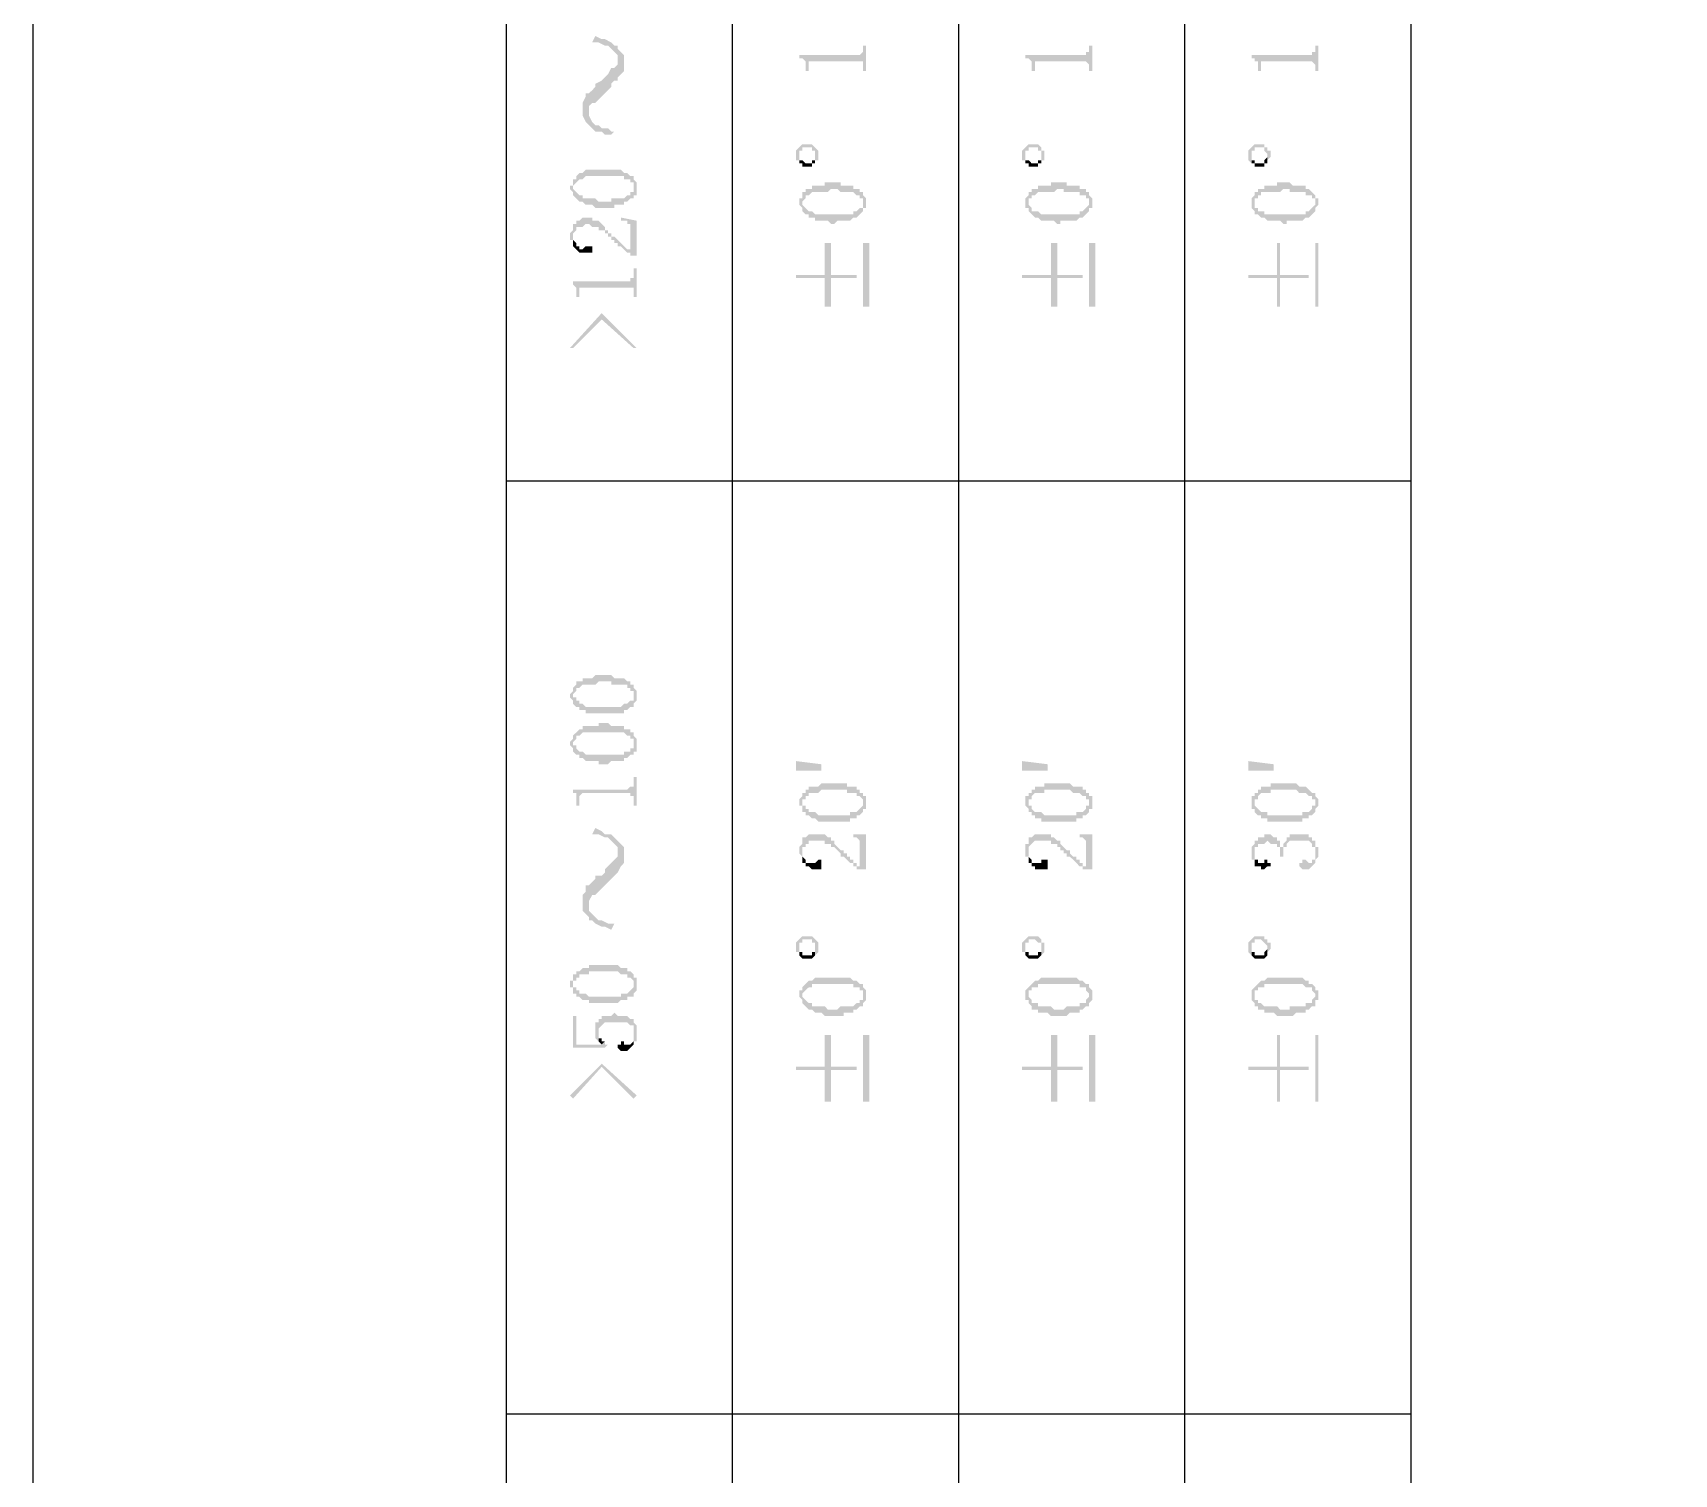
# Model space of a CAD drawing. Header units: millimetres. Extents: x 1336 to 2438, y 1230 to 1601.
# Drawn here: x 1577.69 to 1600.95, y 1560.3 to 1580.72 of the extents above; entities that cross this region are included whole.
import ezdxf

# ---------------------------------------------------------------- set-up
doc = ezdxf.new("R2010")
doc.units = ezdxf.units.MM

msp = doc.modelspace()

# ---------------------------------------------------------------- hatches: boundary and pattern name
at = {"transparency": 33554559}
for points in [[(1585.619, 1580.586), (1585.709, 1580.586), (1585.799, 1580.541), (1585.844, 1580.541), (1585.889, 1580.496), (1585.889, 1580.496), (1585.934, 1580.451), (1585.98, 1580.406), (1585.98, 1580.045), (1585.98, 1580.09), (1586.025, 1580.135), (1586.07, 1580.18), (1586.07, 1580.406), (1586.025, 1580.451), (1585.98, 1580.496), (1585.98, 1580.541), (1585.934, 1580.541), (1585.889, 1580.586), (1585.799, 1580.632), (1585.754, 1580.632), (1585.664, 1580.677)], [(1588.552, 1580.406), (1588.552, 1580.361), (1588.597, 1580.361), (1588.642, 1580.316), (1588.642, 1580.271), (1588.642, 1580.18), (1588.688, 1580.18), (1588.688, 1580.271), (1588.688, 1580.316), (1589.455, 1580.316), (1589.455, 1580.271), (1589.455, 1580.18), (1589.5, 1580.18), (1589.5, 1580.541), (1589.455, 1580.541), (1589.455, 1580.496), (1589.455, 1580.451), (1589.455, 1580.451), (1589.41, 1580.406), (1589.365, 1580.406)], [(1591.757, 1580.406), (1591.757, 1580.361), (1591.802, 1580.361), (1591.847, 1580.316), (1591.847, 1580.271), (1591.847, 1580.18), (1591.892, 1580.18), (1591.892, 1580.271), (1591.892, 1580.316), (1592.614, 1580.316), (1592.659, 1580.271), (1592.659, 1580.18), (1592.704, 1580.18), (1592.704, 1580.541), (1592.659, 1580.541), (1592.659, 1580.496), (1592.659, 1580.451), (1592.614, 1580.451), (1592.614, 1580.406), (1592.569, 1580.406)], [(1594.961, 1580.406), (1594.961, 1580.361), (1595.006, 1580.361), (1595.006, 1580.316), (1595.051, 1580.316), (1595.051, 1580.271), (1595.051, 1580.18), (1595.096, 1580.18), (1595.096, 1580.271), (1595.096, 1580.316), (1595.818, 1580.316), (1595.864, 1580.271), (1595.864, 1580.18), (1595.909, 1580.18), (1595.909, 1580.541), (1595.864, 1580.541), (1595.864, 1580.496), (1595.864, 1580.451), (1595.818, 1580.451), (1595.818, 1580.406), (1595.773, 1580.406)], [(1585.483, 1579.639), (1585.483, 1579.548), (1585.528, 1579.458), (1585.573, 1579.413), (1585.573, 1579.594), (1585.573, 1579.684), (1585.619, 1579.729), (1585.664, 1579.729), (1585.709, 1579.774), (1585.754, 1579.819), (1585.799, 1579.864), (1585.844, 1579.909), (1585.889, 1579.955), (1585.889, 1580), (1585.934, 1580.045), (1585.98, 1580.045), (1585.98, 1580.316), (1585.98, 1580.271), (1585.934, 1580.225), (1585.889, 1580.225), (1585.844, 1580.135), (1585.799, 1580.09), (1585.799, 1580.09), (1585.754, 1580.045), (1585.664, 1580), (1585.664, 1579.955), (1585.619, 1579.909), (1585.573, 1579.864), (1585.528, 1579.864), (1585.528, 1579.819), (1585.483, 1579.729), (1585.483, 1579.684)], [(1585.573, 1579.413), (1585.573, 1579.413), (1585.619, 1579.368), (1585.664, 1579.323), (1585.754, 1579.323), (1585.799, 1579.278), (1585.889, 1579.278), (1585.934, 1579.323), (1585.889, 1579.323), (1585.844, 1579.368), (1585.754, 1579.368), (1585.709, 1579.413), (1585.664, 1579.413), (1585.619, 1579.458), (1585.573, 1579.548), (1585.573, 1579.594)], [(1588.507, 1579.007), (1588.507, 1578.962), (1588.507, 1578.917), (1588.552, 1578.917), (1588.552, 1578.871), (1588.552, 1579.007), (1588.552, 1579.052), (1588.597, 1579.052), (1588.597, 1579.097), (1588.733, 1579.097), (1588.733, 1579.052), (1588.778, 1579.052), (1588.778, 1579.007), (1588.778, 1578.871), (1588.778, 1578.917), (1588.823, 1578.917), (1588.823, 1578.962), (1588.823, 1579.007), (1588.823, 1579.052), (1588.823, 1579.052), (1588.778, 1579.097), (1588.778, 1579.097), (1588.733, 1579.142), (1588.597, 1579.142), (1588.552, 1579.097), (1588.552, 1579.097), (1588.507, 1579.052)], [(1591.711, 1579.007), (1591.711, 1578.962), (1591.711, 1578.917), (1591.757, 1578.917), (1591.757, 1578.871), (1591.757, 1579.007), (1591.757, 1579.052), (1591.802, 1579.052), (1591.802, 1579.097), (1591.937, 1579.097), (1591.937, 1579.052), (1591.982, 1579.052), (1591.982, 1579.007), (1591.982, 1578.871), (1591.982, 1578.917), (1592.027, 1578.917), (1592.027, 1578.962), (1592.027, 1579.007), (1592.027, 1579.052), (1591.982, 1579.052), (1591.982, 1579.097), (1591.982, 1579.097), (1591.937, 1579.142), (1591.802, 1579.142), (1591.757, 1579.097), (1591.757, 1579.097), (1591.711, 1579.052)], [(1594.916, 1579.007), (1594.916, 1578.962), (1594.916, 1578.917), (1594.916, 1578.917), (1594.961, 1578.871), (1594.961, 1579.007), (1594.961, 1579.052), (1595.006, 1579.052), (1595.006, 1579.097), (1595.141, 1579.097), (1595.141, 1579.052), (1595.141, 1579.052), (1595.187, 1579.007), (1595.187, 1578.871), (1595.187, 1578.917), (1595.187, 1578.917), (1595.232, 1578.962), (1595.232, 1579.007), (1595.232, 1579.052), (1595.187, 1579.052), (1595.187, 1579.097), (1595.141, 1579.097), (1595.141, 1579.142), (1595.006, 1579.142), (1594.961, 1579.097), (1594.961, 1579.097), (1594.916, 1579.052)], [(1588.552, 1578.871), (1588.597, 1578.871), (1588.597, 1578.826), (1588.733, 1578.826), (1588.733, 1578.871), (1588.778, 1578.871), (1588.778, 1579.007), (1588.778, 1578.962), (1588.778, 1578.917), (1588.733, 1578.917), (1588.733, 1578.871), (1588.642, 1578.871), (1588.597, 1578.917), (1588.552, 1578.917), (1588.552, 1579.007), (1588.552, 1579.007)], [(1591.757, 1578.871), (1591.802, 1578.871), (1591.802, 1578.826), (1591.937, 1578.826), (1591.937, 1578.871), (1591.982, 1578.871), (1591.982, 1579.007), (1591.982, 1578.962), (1591.982, 1578.917), (1591.937, 1578.917), (1591.937, 1578.871), (1591.847, 1578.871), (1591.802, 1578.917), (1591.757, 1578.917), (1591.757, 1579.007), (1591.757, 1579.007)], [(1594.961, 1578.871), (1595.006, 1578.871), (1595.006, 1578.826), (1595.141, 1578.826), (1595.141, 1578.871), (1595.187, 1578.871), (1595.187, 1579.007), (1595.187, 1578.962), (1595.187, 1578.962), (1595.141, 1578.917), (1595.141, 1578.871), (1595.006, 1578.871), (1595.006, 1578.917), (1594.961, 1578.917), (1594.961, 1579.007), (1594.961, 1579.007)], [(1585.303, 1578.51), (1585.303, 1578.51), (1585.348, 1578.465), (1585.348, 1578.42), (1585.348, 1578.556), (1585.348, 1578.556), (1585.393, 1578.601), (1585.393, 1578.601), (1585.438, 1578.646), (1585.483, 1578.646), (1585.528, 1578.691), (1586.07, 1578.691), (1586.07, 1578.646), (1586.16, 1578.646), (1586.16, 1578.601), (1586.205, 1578.601), (1586.205, 1578.556), (1586.205, 1578.51), (1586.205, 1578.691), (1586.16, 1578.691), (1586.115, 1578.736), (1586.07, 1578.736), (1586.025, 1578.781), (1585.528, 1578.781), (1585.483, 1578.736), (1585.438, 1578.736), (1585.393, 1578.691), (1585.393, 1578.646), (1585.348, 1578.646), (1585.348, 1578.556), (1585.303, 1578.556)], [(1585.348, 1578.42), (1585.393, 1578.375), (1585.393, 1578.375), (1585.438, 1578.33), (1585.483, 1578.33), (1585.528, 1578.285), (1585.619, 1578.285), (1585.664, 1578.24), (1585.934, 1578.24), (1585.934, 1578.285), (1586.07, 1578.285), (1586.07, 1578.33), (1586.115, 1578.33), (1586.16, 1578.375), (1586.205, 1578.375), (1586.205, 1578.42), (1586.25, 1578.42), (1586.25, 1578.465), (1586.25, 1578.51), (1586.25, 1578.556), (1586.25, 1578.601), (1586.25, 1578.601), (1586.205, 1578.646), (1586.205, 1578.51), (1586.205, 1578.465), (1586.16, 1578.465), (1586.16, 1578.42), (1586.115, 1578.42), (1586.07, 1578.375), (1585.889, 1578.375), (1585.889, 1578.33), (1585.709, 1578.33), (1585.664, 1578.375), (1585.483, 1578.375), (1585.483, 1578.42), (1585.438, 1578.42), (1585.393, 1578.465), (1585.393, 1578.465), (1585.348, 1578.51), (1585.348, 1578.51)], [(1588.552, 1578.33), (1588.552, 1578.285), (1588.552, 1578.285), (1588.597, 1578.24), (1588.597, 1578.194), (1588.597, 1578.33), (1588.597, 1578.33), (1588.642, 1578.375), (1588.642, 1578.42), (1588.688, 1578.42), (1588.733, 1578.465), (1588.958, 1578.465), (1589.003, 1578.51), (1589.094, 1578.51), (1589.139, 1578.465), (1589.319, 1578.465), (1589.365, 1578.42), (1589.41, 1578.42), (1589.41, 1578.375), (1589.455, 1578.375), (1589.455, 1578.33), (1589.455, 1578.465), (1589.41, 1578.465), (1589.41, 1578.51), (1589.319, 1578.51), (1589.319, 1578.556), (1589.139, 1578.556), (1589.139, 1578.601), (1588.913, 1578.601), (1588.913, 1578.556), (1588.733, 1578.556), (1588.733, 1578.51), (1588.642, 1578.51), (1588.642, 1578.465), (1588.597, 1578.465), (1588.597, 1578.42), (1588.597, 1578.375), (1588.552, 1578.375)], [(1588.597, 1578.194), (1588.642, 1578.149), (1588.688, 1578.149), (1588.688, 1578.104), (1588.778, 1578.104), (1588.778, 1578.059), (1588.958, 1578.059), (1589.003, 1578.014), (1589.049, 1578.014), (1589.094, 1578.059), (1589.274, 1578.059), (1589.319, 1578.104), (1589.365, 1578.104), (1589.41, 1578.149), (1589.41, 1578.149), (1589.455, 1578.194), (1589.455, 1578.24), (1589.5, 1578.24), (1589.5, 1578.285), (1589.5, 1578.33), (1589.5, 1578.375), (1589.5, 1578.375), (1589.455, 1578.42), (1589.455, 1578.285), (1589.455, 1578.24), (1589.41, 1578.24), (1589.365, 1578.194), (1589.319, 1578.194), (1589.319, 1578.149), (1588.778, 1578.149), (1588.733, 1578.194), (1588.688, 1578.194), (1588.642, 1578.24), (1588.642, 1578.24), (1588.597, 1578.285), (1588.597, 1578.33)], [(1591.757, 1578.33), (1591.757, 1578.285), (1591.757, 1578.24), (1591.802, 1578.24), (1591.802, 1578.194), (1591.802, 1578.33), (1591.802, 1578.375), (1591.847, 1578.375), (1591.847, 1578.42), (1591.892, 1578.42), (1591.937, 1578.465), (1592.163, 1578.465), (1592.208, 1578.51), (1592.298, 1578.51), (1592.298, 1578.465), (1592.524, 1578.465), (1592.524, 1578.42), (1592.614, 1578.42), (1592.614, 1578.375), (1592.659, 1578.375), (1592.659, 1578.33), (1592.659, 1578.465), (1592.614, 1578.465), (1592.614, 1578.51), (1592.524, 1578.51), (1592.524, 1578.556), (1592.343, 1578.556), (1592.343, 1578.601), (1592.118, 1578.601), (1592.118, 1578.556), (1591.937, 1578.556), (1591.937, 1578.51), (1591.847, 1578.51), (1591.847, 1578.465), (1591.802, 1578.465), (1591.802, 1578.42), (1591.802, 1578.42), (1591.757, 1578.375)], [(1591.802, 1578.194), (1591.847, 1578.149), (1591.847, 1578.149), (1591.892, 1578.104), (1591.937, 1578.104), (1591.982, 1578.059), (1592.163, 1578.059), (1592.208, 1578.014), (1592.253, 1578.014), (1592.253, 1578.059), (1592.479, 1578.059), (1592.524, 1578.104), (1592.569, 1578.104), (1592.614, 1578.149), (1592.614, 1578.149), (1592.659, 1578.194), (1592.659, 1578.24), (1592.704, 1578.24), (1592.704, 1578.285), (1592.704, 1578.33), (1592.704, 1578.375), (1592.704, 1578.375), (1592.659, 1578.42), (1592.659, 1578.285), (1592.659, 1578.285), (1592.614, 1578.24), (1592.614, 1578.24), (1592.569, 1578.194), (1592.524, 1578.194), (1592.524, 1578.149), (1591.982, 1578.149), (1591.937, 1578.194), (1591.847, 1578.194), (1591.847, 1578.24), (1591.847, 1578.24), (1591.802, 1578.285), (1591.802, 1578.33)], [(1594.961, 1578.33), (1594.961, 1578.285), (1594.961, 1578.24), (1594.961, 1578.24), (1595.006, 1578.194), (1595.006, 1578.33), (1595.006, 1578.375), (1595.051, 1578.375), (1595.051, 1578.42), (1595.096, 1578.42), (1595.096, 1578.465), (1595.367, 1578.465), (1595.412, 1578.51), (1595.503, 1578.51), (1595.503, 1578.465), (1595.728, 1578.465), (1595.728, 1578.42), (1595.818, 1578.42), (1595.818, 1578.375), (1595.864, 1578.375), (1595.864, 1578.33), (1595.864, 1578.42), (1595.818, 1578.465), (1595.818, 1578.465), (1595.773, 1578.51), (1595.728, 1578.51), (1595.728, 1578.556), (1595.548, 1578.556), (1595.503, 1578.601), (1595.322, 1578.601), (1595.322, 1578.556), (1595.141, 1578.556), (1595.141, 1578.51), (1595.051, 1578.51), (1595.051, 1578.465), (1595.006, 1578.465), (1595.006, 1578.42), (1595.006, 1578.42), (1594.961, 1578.375)], [(1595.006, 1578.194), (1595.006, 1578.149), (1595.051, 1578.149), (1595.096, 1578.104), (1595.141, 1578.104), (1595.187, 1578.059), (1595.367, 1578.059), (1595.412, 1578.014), (1595.457, 1578.014), (1595.457, 1578.059), (1595.683, 1578.059), (1595.728, 1578.104), (1595.773, 1578.104), (1595.818, 1578.149), (1595.818, 1578.149), (1595.864, 1578.194), (1595.864, 1578.24), (1595.864, 1578.24), (1595.909, 1578.285), (1595.909, 1578.33), (1595.909, 1578.375), (1595.864, 1578.375), (1595.864, 1578.42), (1595.864, 1578.285), (1595.864, 1578.285), (1595.818, 1578.24), (1595.818, 1578.24), (1595.773, 1578.194), (1595.728, 1578.194), (1595.728, 1578.149), (1595.141, 1578.149), (1595.141, 1578.194), (1595.051, 1578.194), (1595.051, 1578.24), (1595.006, 1578.24), (1595.006, 1578.285), (1595.006, 1578.33)], [(1585.303, 1577.833), (1585.303, 1577.788), (1585.348, 1577.788), (1585.348, 1577.698), (1585.348, 1577.833), (1585.348, 1577.879), (1585.348, 1577.879), (1585.393, 1577.924), (1585.393, 1577.969), (1585.483, 1577.969), (1585.528, 1578.014), (1585.573, 1578.014), (1585.619, 1577.969), (1585.709, 1577.969), (1585.709, 1577.924), (1585.799, 1577.924), (1585.799, 1577.879), (1585.844, 1577.879), (1585.844, 1577.833), (1585.889, 1577.833), (1585.889, 1577.788), (1585.934, 1577.788), (1585.934, 1577.743), (1585.98, 1577.743), (1585.98, 1577.698), (1586.025, 1577.698), (1586.07, 1577.653), (1586.07, 1577.653), (1586.115, 1577.608), (1586.16, 1577.608), (1586.16, 1577.563), (1586.16, 1577.653), (1586.115, 1577.653), (1586.07, 1577.698), (1586.07, 1577.698), (1586.025, 1577.743), (1586.025, 1577.743), (1585.98, 1577.788), (1585.98, 1577.788), (1585.934, 1577.833), (1585.889, 1577.833), (1585.889, 1577.879), (1585.844, 1577.879), (1585.844, 1577.924), (1585.799, 1577.924), (1585.799, 1577.969), (1585.799, 1577.969), (1585.754, 1578.014), (1585.754, 1578.014), (1585.709, 1578.059), (1585.619, 1578.059), (1585.619, 1578.104), (1585.483, 1578.104), (1585.438, 1578.059), (1585.393, 1578.059), (1585.393, 1578.014), (1585.348, 1578.014), (1585.348, 1577.969), (1585.348, 1577.924), (1585.348, 1577.924), (1585.303, 1577.879)], [(1586.025, 1578.104), (1586.025, 1578.059), (1586.115, 1578.059), (1586.115, 1578.014), (1586.16, 1578.014), (1586.16, 1577.969), (1586.16, 1577.563), (1586.25, 1577.563), (1586.25, 1578.059)], [(1585.348, 1577.698), (1585.348, 1577.698), (1585.393, 1577.653), (1585.393, 1577.653), (1585.438, 1577.608), (1585.619, 1577.608), (1585.619, 1577.698), (1585.528, 1577.698), (1585.483, 1577.653), (1585.438, 1577.653), (1585.438, 1577.698), (1585.393, 1577.698), (1585.393, 1577.743), (1585.393, 1577.743), (1585.348, 1577.788), (1585.348, 1577.833)], [(1588.507, 1577.292), (1588.507, 1577.247), (1588.913, 1577.247), (1588.913, 1576.84), (1589.003, 1576.84), (1589.003, 1577.247), (1589.365, 1577.247), (1589.365, 1577.292), (1589.003, 1577.292), (1589.003, 1577.743), (1588.913, 1577.743), (1588.913, 1577.292)], [(1589.545, 1576.84), (1589.545, 1577.743), (1589.455, 1577.743), (1589.455, 1576.84)], [(1591.711, 1577.292), (1591.711, 1577.247), (1592.118, 1577.247), (1592.118, 1576.84), (1592.208, 1576.84), (1592.208, 1577.247), (1592.569, 1577.247), (1592.569, 1577.292), (1592.208, 1577.292), (1592.208, 1577.743), (1592.118, 1577.743), (1592.118, 1577.292)], [(1592.749, 1576.84), (1592.749, 1577.743), (1592.659, 1577.743), (1592.659, 1576.84)], [(1594.916, 1577.292), (1594.916, 1577.247), (1595.322, 1577.247), (1595.322, 1576.84), (1595.367, 1576.84), (1595.367, 1577.247), (1595.773, 1577.247), (1595.773, 1577.292), (1595.367, 1577.292), (1595.367, 1577.743), (1595.322, 1577.743), (1595.322, 1577.292)], [(1595.909, 1576.84), (1595.909, 1577.743), (1595.864, 1577.743), (1595.864, 1576.84)], [(1585.303, 1577.202), (1585.348, 1577.202), (1585.348, 1577.156), (1585.348, 1577.156), (1585.393, 1577.111), (1585.393, 1577.066), (1585.393, 1576.976), (1585.438, 1576.976), (1585.438, 1577.111), (1586.205, 1577.111), (1586.205, 1577.066), (1586.205, 1576.976), (1586.25, 1576.976), (1586.25, 1577.382), (1586.205, 1577.382), (1586.205, 1577.292), (1586.205, 1577.247), (1586.16, 1577.247), (1586.16, 1577.202), (1586.115, 1577.202)], [(1585.303, 1576.254), (1585.348, 1576.254), (1585.754, 1576.66), (1586.205, 1576.254), (1586.25, 1576.254), (1585.754, 1576.75)], [(1585.303, 1571.349), (1585.303, 1571.303), (1585.303, 1571.303), (1585.348, 1571.258), (1585.348, 1571.213), (1585.348, 1571.349), (1585.348, 1571.349), (1585.393, 1571.394), (1585.393, 1571.439), (1585.438, 1571.439), (1585.483, 1571.484), (1585.664, 1571.484), (1585.709, 1571.529), (1585.889, 1571.529), (1585.889, 1571.484), (1586.115, 1571.484), (1586.115, 1571.439), (1586.16, 1571.439), (1586.16, 1571.394), (1586.205, 1571.394), (1586.205, 1571.349), (1586.205, 1571.484), (1586.16, 1571.484), (1586.16, 1571.529), (1586.115, 1571.529), (1586.07, 1571.574), (1585.934, 1571.574), (1585.889, 1571.619), (1585.664, 1571.619), (1585.619, 1571.574), (1585.483, 1571.574), (1585.483, 1571.529), (1585.393, 1571.529), (1585.393, 1571.484), (1585.393, 1571.484), (1585.348, 1571.439), (1585.348, 1571.394), (1585.348, 1571.394)], [(1585.348, 1571.213), (1585.393, 1571.168), (1585.438, 1571.168), (1585.438, 1571.123), (1585.528, 1571.123), (1585.528, 1571.078), (1586.07, 1571.078), (1586.07, 1571.123), (1586.115, 1571.123), (1586.16, 1571.168), (1586.205, 1571.168), (1586.205, 1571.213), (1586.205, 1571.213), (1586.25, 1571.258), (1586.25, 1571.303), (1586.25, 1571.349), (1586.25, 1571.394), (1586.25, 1571.394), (1586.205, 1571.439), (1586.205, 1571.303), (1586.205, 1571.258), (1586.16, 1571.258), (1586.115, 1571.213), (1586.07, 1571.213), (1586.025, 1571.168), (1585.528, 1571.168), (1585.483, 1571.213), (1585.438, 1571.213), (1585.438, 1571.258), (1585.393, 1571.258), (1585.393, 1571.303), (1585.348, 1571.303), (1585.348, 1571.349)], [(1585.303, 1570.672), (1585.303, 1570.626), (1585.303, 1570.626), (1585.348, 1570.581), (1585.348, 1570.536), (1585.348, 1570.672), (1585.348, 1570.672), (1585.393, 1570.717), (1585.393, 1570.762), (1585.438, 1570.762), (1585.483, 1570.807), (1586.07, 1570.807), (1586.115, 1570.762), (1586.16, 1570.762), (1586.16, 1570.717), (1586.205, 1570.717), (1586.205, 1570.672), (1586.205, 1570.807), (1586.16, 1570.807), (1586.16, 1570.852), (1586.07, 1570.852), (1586.07, 1570.897), (1585.889, 1570.897), (1585.844, 1570.942), (1585.709, 1570.942), (1585.709, 1570.897), (1585.483, 1570.897), (1585.483, 1570.852), (1585.438, 1570.852), (1585.393, 1570.807), (1585.393, 1570.807), (1585.348, 1570.762), (1585.348, 1570.717), (1585.348, 1570.717)], [(1585.348, 1570.536), (1585.393, 1570.491), (1585.438, 1570.491), (1585.438, 1570.446), (1585.483, 1570.446), (1585.528, 1570.401), (1585.709, 1570.401), (1585.709, 1570.356), (1585.844, 1570.356), (1585.889, 1570.401), (1586.07, 1570.401), (1586.07, 1570.446), (1586.115, 1570.446), (1586.16, 1570.491), (1586.205, 1570.491), (1586.205, 1570.536), (1586.25, 1570.536), (1586.25, 1570.581), (1586.25, 1570.672), (1586.25, 1570.717), (1586.25, 1570.717), (1586.205, 1570.762), (1586.205, 1570.626), (1586.205, 1570.581), (1586.16, 1570.581), (1586.16, 1570.536), (1586.07, 1570.536), (1586.07, 1570.491), (1585.528, 1570.491), (1585.483, 1570.536), (1585.438, 1570.536), (1585.393, 1570.581), (1585.393, 1570.626), (1585.348, 1570.626), (1585.348, 1570.672)], [(1588.507, 1570.401), (1588.868, 1570.356), (1588.868, 1570.265), (1588.507, 1570.265)], [(1591.711, 1570.401), (1592.072, 1570.356), (1592.072, 1570.265), (1591.711, 1570.265)], [(1594.916, 1570.401), (1595.277, 1570.356), (1595.277, 1570.265), (1594.916, 1570.265)], [(1585.303, 1569.995), (1585.348, 1569.995), (1585.348, 1569.949), (1585.393, 1569.949), (1585.393, 1569.904), (1585.393, 1569.769), (1585.438, 1569.769), (1585.438, 1569.904), (1585.438, 1569.904), (1585.483, 1569.949), (1586.16, 1569.949), (1586.16, 1569.904), (1586.205, 1569.904), (1586.205, 1569.769), (1586.25, 1569.769), (1586.25, 1570.175), (1586.205, 1570.175), (1586.205, 1570.085), (1586.205, 1570.04), (1586.16, 1570.04), (1586.115, 1569.995)], [(1588.552, 1569.814), (1588.552, 1569.769), (1588.597, 1569.769), (1588.597, 1569.724), (1588.597, 1569.679), (1588.597, 1569.814), (1588.597, 1569.859), (1588.642, 1569.859), (1588.642, 1569.904), (1588.688, 1569.904), (1588.688, 1569.949), (1588.823, 1569.949), (1588.868, 1569.995), (1589.229, 1569.995), (1589.229, 1569.949), (1589.365, 1569.949), (1589.365, 1569.904), (1589.41, 1569.904), (1589.455, 1569.859), (1589.455, 1569.814), (1589.455, 1569.949), (1589.41, 1569.949), (1589.41, 1569.995), (1589.365, 1569.995), (1589.365, 1570.04), (1589.229, 1570.04), (1589.229, 1570.085), (1588.868, 1570.085), (1588.823, 1570.04), (1588.688, 1570.04), (1588.688, 1569.995), (1588.642, 1569.995), (1588.642, 1569.949), (1588.597, 1569.949), (1588.597, 1569.904), (1588.597, 1569.904), (1588.552, 1569.859)], [(1591.757, 1569.814), (1591.757, 1569.769), (1591.757, 1569.769), (1591.802, 1569.724), (1591.802, 1569.679), (1591.802, 1569.814), (1591.802, 1569.859), (1591.847, 1569.859), (1591.847, 1569.904), (1591.847, 1569.904), (1591.892, 1569.949), (1592.027, 1569.949), (1592.027, 1569.995), (1592.388, 1569.995), (1592.434, 1569.949), (1592.524, 1569.949), (1592.569, 1569.904), (1592.614, 1569.904), (1592.614, 1569.859), (1592.659, 1569.859), (1592.659, 1569.814), (1592.659, 1569.949), (1592.614, 1569.949), (1592.614, 1569.995), (1592.569, 1569.995), (1592.569, 1570.04), (1592.434, 1570.04), (1592.388, 1570.085), (1592.027, 1570.085), (1592.027, 1570.04), (1591.892, 1570.04), (1591.892, 1569.995), (1591.847, 1569.995), (1591.847, 1569.949), (1591.802, 1569.949), (1591.802, 1569.904), (1591.757, 1569.904)], [(1594.961, 1569.814), (1594.961, 1569.769), (1594.961, 1569.724), (1595.006, 1569.724), (1595.006, 1569.679), (1595.006, 1569.814), (1595.006, 1569.859), (1595.051, 1569.859), (1595.051, 1569.904), (1595.051, 1569.904), (1595.096, 1569.949), (1595.232, 1569.949), (1595.232, 1569.995), (1595.593, 1569.995), (1595.638, 1569.949), (1595.728, 1569.949), (1595.773, 1569.904), (1595.818, 1569.904), (1595.818, 1569.859), (1595.864, 1569.859), (1595.864, 1569.814), (1595.864, 1569.949), (1595.818, 1569.949), (1595.773, 1569.995), (1595.773, 1569.995), (1595.728, 1570.04), (1595.638, 1570.04), (1595.593, 1570.085), (1595.232, 1570.085), (1595.232, 1570.04), (1595.096, 1570.04), (1595.096, 1569.995), (1595.051, 1569.995), (1595.051, 1569.949), (1595.006, 1569.949), (1595.006, 1569.904), (1594.961, 1569.904)], [(1588.597, 1569.679), (1588.642, 1569.679), (1588.642, 1569.634), (1588.688, 1569.634), (1588.733, 1569.588), (1588.778, 1569.588), (1588.823, 1569.543), (1589.274, 1569.543), (1589.274, 1569.588), (1589.365, 1569.588), (1589.365, 1569.634), (1589.41, 1569.634), (1589.455, 1569.679), (1589.455, 1569.724), (1589.5, 1569.724), (1589.5, 1569.769), (1589.5, 1569.814), (1589.5, 1569.859), (1589.5, 1569.904), (1589.455, 1569.904), (1589.455, 1569.949), (1589.455, 1569.769), (1589.455, 1569.769), (1589.41, 1569.724), (1589.41, 1569.724), (1589.365, 1569.679), (1589.274, 1569.679), (1589.274, 1569.634), (1588.823, 1569.634), (1588.778, 1569.679), (1588.688, 1569.679), (1588.688, 1569.724), (1588.642, 1569.724), (1588.642, 1569.769), (1588.597, 1569.769), (1588.597, 1569.814)], [(1591.802, 1569.679), (1591.847, 1569.679), (1591.847, 1569.634), (1591.892, 1569.634), (1591.892, 1569.588), (1591.982, 1569.588), (1591.982, 1569.543), (1592.479, 1569.543), (1592.479, 1569.588), (1592.569, 1569.588), (1592.569, 1569.634), (1592.614, 1569.634), (1592.659, 1569.679), (1592.659, 1569.724), (1592.704, 1569.724), (1592.704, 1569.769), (1592.704, 1569.814), (1592.704, 1569.859), (1592.704, 1569.904), (1592.659, 1569.904), (1592.659, 1569.949), (1592.659, 1569.769), (1592.614, 1569.769), (1592.614, 1569.724), (1592.614, 1569.724), (1592.569, 1569.679), (1592.479, 1569.679), (1592.479, 1569.634), (1592.027, 1569.634), (1591.982, 1569.679), (1591.892, 1569.679), (1591.847, 1569.724), (1591.847, 1569.769), (1591.802, 1569.769), (1591.802, 1569.814)], [(1595.006, 1569.679), (1595.006, 1569.679), (1595.051, 1569.634), (1595.096, 1569.634), (1595.096, 1569.588), (1595.187, 1569.588), (1595.187, 1569.543), (1595.683, 1569.543), (1595.683, 1569.588), (1595.773, 1569.588), (1595.773, 1569.634), (1595.818, 1569.634), (1595.864, 1569.679), (1595.864, 1569.724), (1595.864, 1569.724), (1595.909, 1569.769), (1595.909, 1569.814), (1595.909, 1569.859), (1595.909, 1569.859), (1595.864, 1569.904), (1595.864, 1569.949), (1595.864, 1569.769), (1595.818, 1569.769), (1595.818, 1569.724), (1595.818, 1569.724), (1595.773, 1569.679), (1595.683, 1569.679), (1595.683, 1569.634), (1595.187, 1569.634), (1595.187, 1569.679), (1595.096, 1569.679), (1595.051, 1569.724), (1595.051, 1569.724), (1595.006, 1569.769), (1595.006, 1569.814)], [(1585.619, 1569.363), (1585.709, 1569.363), (1585.799, 1569.318), (1585.844, 1569.318), (1585.889, 1569.272), (1585.889, 1569.272), (1585.934, 1569.227), (1585.98, 1569.182), (1585.98, 1568.821), (1585.98, 1568.821), (1586.025, 1568.911), (1586.07, 1568.957), (1586.07, 1569.182), (1586.025, 1569.227), (1585.98, 1569.272), (1585.98, 1569.272), (1585.934, 1569.318), (1585.889, 1569.363), (1585.799, 1569.363), (1585.754, 1569.408), (1585.664, 1569.453)], [(1588.552, 1569.137), (1588.552, 1569.092), (1588.552, 1569.092), (1588.597, 1569.047), (1588.597, 1569.002), (1588.597, 1569.137), (1588.597, 1569.182), (1588.642, 1569.182), (1588.642, 1569.227), (1588.688, 1569.227), (1588.688, 1569.272), (1588.913, 1569.272), (1588.913, 1569.227), (1589.003, 1569.227), (1589.003, 1569.182), (1589.049, 1569.182), (1589.094, 1569.137), (1589.094, 1569.137), (1589.139, 1569.092), (1589.139, 1569.047), (1589.184, 1569.047), (1589.229, 1569.002), (1589.229, 1569.002), (1589.274, 1568.957), (1589.319, 1568.957), (1589.319, 1568.911), (1589.365, 1568.911), (1589.365, 1568.866), (1589.41, 1568.866), (1589.41, 1568.911), (1589.365, 1568.911), (1589.365, 1568.957), (1589.319, 1568.957), (1589.319, 1569.002), (1589.274, 1569.002), (1589.274, 1569.047), (1589.229, 1569.047), (1589.229, 1569.092), (1589.184, 1569.092), (1589.184, 1569.137), (1589.139, 1569.137), (1589.094, 1569.182), (1589.094, 1569.182), (1589.049, 1569.227), (1589.049, 1569.272), (1589.003, 1569.272), (1589.003, 1569.318), (1588.958, 1569.318), (1588.913, 1569.363), (1588.688, 1569.363), (1588.642, 1569.318), (1588.597, 1569.318), (1588.597, 1569.272), (1588.597, 1569.227), (1588.597, 1569.227), (1588.552, 1569.182)], [(1589.274, 1569.363), (1589.319, 1569.363), (1589.319, 1569.318), (1589.365, 1569.318), (1589.41, 1569.272), (1589.41, 1568.866), (1589.5, 1568.866), (1589.5, 1569.363)], [(1591.757, 1569.137), (1591.757, 1569.092), (1591.757, 1569.047), (1591.802, 1569.047), (1591.802, 1569.002), (1591.802, 1569.137), (1591.802, 1569.182), (1591.802, 1569.182), (1591.847, 1569.227), (1591.847, 1569.227), (1591.892, 1569.272), (1592.118, 1569.272), (1592.118, 1569.227), (1592.208, 1569.227), (1592.208, 1569.182), (1592.253, 1569.182), (1592.253, 1569.137), (1592.298, 1569.137), (1592.298, 1569.092), (1592.343, 1569.092), (1592.343, 1569.047), (1592.388, 1569.047), (1592.434, 1569.002), (1592.434, 1569.002), (1592.479, 1568.957), (1592.479, 1568.957), (1592.524, 1568.911), (1592.569, 1568.911), (1592.569, 1568.866), (1592.614, 1568.866), (1592.614, 1568.911), (1592.569, 1568.911), (1592.569, 1568.957), (1592.524, 1568.957), (1592.524, 1569.002), (1592.479, 1569.002), (1592.479, 1569.047), (1592.434, 1569.047), (1592.388, 1569.092), (1592.388, 1569.137), (1592.343, 1569.137), (1592.298, 1569.182), (1592.298, 1569.182), (1592.253, 1569.227), (1592.253, 1569.272), (1592.208, 1569.272), (1592.163, 1569.318), (1592.118, 1569.318), (1592.118, 1569.363), (1591.892, 1569.363), (1591.847, 1569.318), (1591.802, 1569.318), (1591.802, 1569.272), (1591.802, 1569.227), (1591.757, 1569.227)], [(1592.479, 1569.363), (1592.524, 1569.363), (1592.524, 1569.318), (1592.569, 1569.318), (1592.614, 1569.272), (1592.614, 1568.866), (1592.704, 1568.866), (1592.704, 1569.363)], [(1594.961, 1569.092), (1594.961, 1569.002), (1595.006, 1569.002), (1595.006, 1569.092), (1595.006, 1569.137), (1595.006, 1569.182), (1595.051, 1569.182), (1595.051, 1569.227), (1595.141, 1569.227), (1595.187, 1569.272), (1595.232, 1569.227), (1595.322, 1569.227), (1595.322, 1569.182), (1595.367, 1569.182), (1595.367, 1569.137), (1595.367, 1569.092), (1595.367, 1569.047), (1595.412, 1569.047), (1595.412, 1569.092), (1595.412, 1569.182), (1595.457, 1569.182), (1595.457, 1569.227), (1595.457, 1569.227), (1595.503, 1569.272), (1595.773, 1569.272), (1595.818, 1569.227), (1595.818, 1569.182), (1595.864, 1569.182), (1595.864, 1569.137), (1595.864, 1569.092), (1595.864, 1569.272), (1595.818, 1569.272), (1595.818, 1569.318), (1595.773, 1569.318), (1595.773, 1569.363), (1595.503, 1569.363), (1595.503, 1569.318), (1595.457, 1569.318), (1595.457, 1569.272), (1595.457, 1569.272), (1595.412, 1569.227), (1595.412, 1569.182), (1595.367, 1569.182), (1595.367, 1569.272), (1595.322, 1569.272), (1595.322, 1569.318), (1595.277, 1569.318), (1595.232, 1569.363), (1595.141, 1569.363), (1595.141, 1569.318), (1595.051, 1569.318), (1595.051, 1569.272), (1595.006, 1569.272), (1595.006, 1569.227), (1595.006, 1569.227), (1594.961, 1569.182), (1594.961, 1569.137)], [(1595.638, 1568.911), (1595.638, 1568.911), (1595.683, 1568.866), (1595.773, 1568.866), (1595.818, 1568.911), (1595.818, 1568.911), (1595.864, 1568.957), (1595.864, 1569.002), (1595.864, 1569.002), (1595.909, 1569.047), (1595.909, 1569.092), (1595.909, 1569.137), (1595.909, 1569.182), (1595.864, 1569.182), (1595.864, 1569.227), (1595.864, 1569.092), (1595.864, 1569.047), (1595.864, 1569.002), (1595.818, 1569.002), (1595.818, 1568.957), (1595.773, 1568.957), (1595.728, 1569.002), (1595.683, 1569.002), (1595.683, 1568.957), (1595.638, 1568.957)], [(1585.483, 1568.415), (1585.483, 1568.28), (1585.528, 1568.234), (1585.573, 1568.189), (1585.573, 1568.37), (1585.573, 1568.415), (1585.619, 1568.505), (1585.664, 1568.505), (1585.709, 1568.55), (1585.754, 1568.595), (1585.799, 1568.641), (1585.844, 1568.686), (1585.889, 1568.731), (1585.889, 1568.731), (1585.934, 1568.776), (1585.98, 1568.821), (1585.98, 1569.092), (1585.98, 1569.047), (1585.934, 1569.002), (1585.889, 1568.957), (1585.844, 1568.911), (1585.799, 1568.866), (1585.799, 1568.821), (1585.754, 1568.776), (1585.664, 1568.776), (1585.664, 1568.731), (1585.619, 1568.686), (1585.573, 1568.641), (1585.528, 1568.641), (1585.528, 1568.55), (1585.483, 1568.505), (1585.483, 1568.46)], [(1588.597, 1569.002), (1588.597, 1568.957), (1588.642, 1568.957), (1588.642, 1568.911), (1588.688, 1568.911), (1588.733, 1568.866), (1588.868, 1568.866), (1588.868, 1568.957), (1588.868, 1569.002), (1588.823, 1569.002), (1588.778, 1568.957), (1588.642, 1568.957), (1588.642, 1569.002), (1588.642, 1569.002), (1588.597, 1569.047), (1588.597, 1569.092), (1588.597, 1569.092)], [(1591.802, 1569.002), (1591.802, 1568.957), (1591.847, 1568.957), (1591.847, 1568.911), (1591.892, 1568.911), (1591.892, 1568.866), (1592.072, 1568.866), (1592.072, 1568.957), (1592.072, 1569.002), (1591.982, 1569.002), (1591.982, 1568.957), (1591.847, 1568.957), (1591.847, 1569.002), (1591.847, 1569.002), (1591.802, 1569.047), (1591.802, 1569.092), (1591.802, 1569.092)], [(1595.006, 1569.002), (1595.006, 1568.957), (1595.006, 1568.911), (1595.096, 1568.911), (1595.096, 1568.866), (1595.141, 1568.866), (1595.187, 1568.911), (1595.232, 1568.911), (1595.232, 1568.957), (1595.187, 1568.957), (1595.187, 1569.002), (1595.141, 1569.002), (1595.141, 1568.957), (1595.051, 1568.957), (1595.051, 1569.002), (1595.006, 1569.002), (1595.006, 1569.047), (1595.006, 1569.092)], [(1585.573, 1568.189), (1585.573, 1568.144), (1585.619, 1568.144), (1585.664, 1568.099), (1585.754, 1568.054), (1585.799, 1568.054), (1585.889, 1568.009), (1585.934, 1568.099), (1585.844, 1568.099), (1585.754, 1568.144), (1585.709, 1568.144), (1585.664, 1568.189), (1585.664, 1568.189), (1585.619, 1568.234), (1585.573, 1568.28), (1585.573, 1568.37)], [(1588.507, 1567.783), (1588.507, 1567.693), (1588.552, 1567.693), (1588.552, 1567.648), (1588.552, 1567.828), (1588.597, 1567.828), (1588.597, 1567.873), (1588.733, 1567.873), (1588.733, 1567.828), (1588.778, 1567.828), (1588.778, 1567.783), (1588.778, 1567.648), (1588.778, 1567.648), (1588.823, 1567.693), (1588.823, 1567.738), (1588.823, 1567.828), (1588.823, 1567.828), (1588.778, 1567.873), (1588.778, 1567.873), (1588.733, 1567.918), (1588.597, 1567.918), (1588.552, 1567.873), (1588.552, 1567.873), (1588.507, 1567.828)], [(1588.552, 1567.648), (1588.552, 1567.648), (1588.597, 1567.603), (1588.733, 1567.603), (1588.778, 1567.648), (1588.778, 1567.783), (1588.778, 1567.738), (1588.778, 1567.693), (1588.733, 1567.693), (1588.733, 1567.648), (1588.597, 1567.648), (1588.597, 1567.693), (1588.552, 1567.693), (1588.552, 1567.738), (1588.552, 1567.738)], [(1591.711, 1567.783), (1591.711, 1567.693), (1591.757, 1567.693), (1591.757, 1567.648), (1591.757, 1567.828), (1591.802, 1567.828), (1591.802, 1567.873), (1591.892, 1567.873), (1591.937, 1567.828), (1591.982, 1567.828), (1591.982, 1567.783), (1591.982, 1567.648), (1591.982, 1567.648), (1592.027, 1567.693), (1592.027, 1567.738), (1592.027, 1567.828), (1591.982, 1567.828), (1591.982, 1567.873), (1591.982, 1567.873), (1591.937, 1567.918), (1591.802, 1567.918), (1591.757, 1567.873), (1591.757, 1567.873), (1591.711, 1567.828)], [(1591.757, 1567.648), (1591.757, 1567.648), (1591.802, 1567.603), (1591.937, 1567.603), (1591.982, 1567.648), (1591.982, 1567.783), (1591.982, 1567.738), (1591.982, 1567.693), (1591.937, 1567.693), (1591.937, 1567.648), (1591.802, 1567.648), (1591.802, 1567.693), (1591.757, 1567.693), (1591.757, 1567.738), (1591.757, 1567.738)], [(1594.916, 1567.783), (1594.916, 1567.693), (1594.916, 1567.693), (1594.961, 1567.648), (1594.961, 1567.828), (1595.006, 1567.828), (1595.006, 1567.873), (1595.096, 1567.873), (1595.141, 1567.828), (1595.141, 1567.828), (1595.187, 1567.783), (1595.187, 1567.648), (1595.187, 1567.693), (1595.232, 1567.738), (1595.232, 1567.828), (1595.187, 1567.828), (1595.187, 1567.873), (1595.141, 1567.873), (1595.141, 1567.918), (1595.006, 1567.918), (1594.961, 1567.873), (1594.961, 1567.873), (1594.916, 1567.828)], [(1594.961, 1567.648), (1594.961, 1567.648), (1595.006, 1567.603), (1595.141, 1567.603), (1595.187, 1567.648), (1595.187, 1567.783), (1595.187, 1567.738), (1595.187, 1567.738), (1595.141, 1567.693), (1595.141, 1567.648), (1595.006, 1567.648), (1595.006, 1567.693), (1594.961, 1567.693), (1594.961, 1567.738), (1594.961, 1567.738)], [(1585.303, 1567.242), (1585.303, 1567.196), (1585.348, 1567.196), (1585.348, 1567.151), (1585.348, 1567.106), (1585.348, 1567.242), (1585.348, 1567.287), (1585.393, 1567.287), (1585.393, 1567.332), (1585.438, 1567.332), (1585.438, 1567.377), (1585.573, 1567.377), (1585.573, 1567.422), (1585.98, 1567.422), (1586.025, 1567.377), (1586.115, 1567.377), (1586.115, 1567.332), (1586.16, 1567.332), (1586.205, 1567.287), (1586.205, 1567.242), (1586.205, 1567.377), (1586.205, 1567.377), (1586.16, 1567.422), (1586.115, 1567.422), (1586.115, 1567.467), (1586.025, 1567.467), (1585.98, 1567.512), (1585.573, 1567.512), (1585.573, 1567.467), (1585.483, 1567.467), (1585.438, 1567.422), (1585.393, 1567.422), (1585.393, 1567.377), (1585.348, 1567.377), (1585.348, 1567.332), (1585.348, 1567.287), (1585.303, 1567.287)], [(1585.348, 1567.106), (1585.393, 1567.106), (1585.393, 1567.061), (1585.438, 1567.061), (1585.483, 1567.016), (1585.573, 1567.016), (1585.573, 1566.971), (1585.98, 1566.971), (1586.025, 1567.016), (1586.115, 1567.016), (1586.115, 1567.061), (1586.205, 1567.061), (1586.205, 1567.106), (1586.205, 1567.106), (1586.25, 1567.151), (1586.25, 1567.196), (1586.25, 1567.242), (1586.25, 1567.287), (1586.25, 1567.332), (1586.205, 1567.332), (1586.205, 1567.377), (1586.205, 1567.242), (1586.205, 1567.196), (1586.205, 1567.196), (1586.16, 1567.151), (1586.16, 1567.151), (1586.115, 1567.106), (1586.025, 1567.106), (1586.025, 1567.061), (1585.573, 1567.061), (1585.528, 1567.106), (1585.438, 1567.106), (1585.438, 1567.151), (1585.393, 1567.151), (1585.393, 1567.196), (1585.348, 1567.196), (1585.348, 1567.242)], [(1588.552, 1567.061), (1588.552, 1567.061), (1588.597, 1567.016), (1588.597, 1566.971), (1588.597, 1567.106), (1588.597, 1567.106), (1588.642, 1567.151), (1588.642, 1567.151), (1588.688, 1567.196), (1588.733, 1567.196), (1588.733, 1567.242), (1589.319, 1567.242), (1589.319, 1567.196), (1589.41, 1567.196), (1589.41, 1567.151), (1589.455, 1567.151), (1589.455, 1567.106), (1589.455, 1567.061), (1589.455, 1567.242), (1589.41, 1567.242), (1589.365, 1567.287), (1589.319, 1567.287), (1589.274, 1567.332), (1588.778, 1567.332), (1588.733, 1567.287), (1588.688, 1567.287), (1588.642, 1567.242), (1588.642, 1567.242), (1588.597, 1567.196), (1588.597, 1567.151), (1588.552, 1567.151), (1588.552, 1567.106)], [(1591.757, 1567.061), (1591.757, 1567.016), (1591.802, 1567.016), (1591.802, 1566.971), (1591.802, 1567.106), (1591.802, 1567.151), (1591.847, 1567.151), (1591.847, 1567.196), (1591.937, 1567.196), (1591.937, 1567.242), (1592.524, 1567.242), (1592.524, 1567.196), (1592.614, 1567.196), (1592.614, 1567.151), (1592.614, 1567.151), (1592.659, 1567.106), (1592.659, 1567.061), (1592.659, 1567.242), (1592.614, 1567.242), (1592.569, 1567.287), (1592.524, 1567.287), (1592.479, 1567.332), (1591.982, 1567.332), (1591.937, 1567.287), (1591.892, 1567.287), (1591.847, 1567.242), (1591.847, 1567.242), (1591.802, 1567.196), (1591.802, 1567.196), (1591.757, 1567.151), (1591.757, 1567.106)], [(1594.961, 1567.061), (1594.961, 1567.016), (1594.961, 1567.016), (1595.006, 1566.971), (1595.006, 1567.106), (1595.006, 1567.151), (1595.051, 1567.151), (1595.051, 1567.196), (1595.141, 1567.196), (1595.141, 1567.242), (1595.683, 1567.242), (1595.728, 1567.196), (1595.818, 1567.196), (1595.818, 1567.151), (1595.818, 1567.151), (1595.864, 1567.106), (1595.864, 1567.061), (1595.864, 1567.196), (1595.818, 1567.242), (1595.773, 1567.242), (1595.773, 1567.287), (1595.728, 1567.287), (1595.683, 1567.332), (1595.187, 1567.332), (1595.141, 1567.287), (1595.096, 1567.287), (1595.051, 1567.242), (1595.051, 1567.242), (1595.006, 1567.196), (1595.006, 1567.196), (1594.961, 1567.151), (1594.961, 1567.106)], [(1588.597, 1566.971), (1588.642, 1566.926), (1588.642, 1566.926), (1588.688, 1566.88), (1588.733, 1566.88), (1588.778, 1566.835), (1588.868, 1566.835), (1588.913, 1566.79), (1589.184, 1566.79), (1589.184, 1566.835), (1589.319, 1566.835), (1589.319, 1566.88), (1589.365, 1566.88), (1589.41, 1566.926), (1589.455, 1566.926), (1589.455, 1566.971), (1589.455, 1566.971), (1589.5, 1567.016), (1589.5, 1567.061), (1589.5, 1567.106), (1589.5, 1567.151), (1589.5, 1567.151), (1589.455, 1567.196), (1589.455, 1567.061), (1589.455, 1567.016), (1589.41, 1567.016), (1589.41, 1566.971), (1589.365, 1566.971), (1589.319, 1566.926), (1589.139, 1566.926), (1589.094, 1566.88), (1588.958, 1566.88), (1588.913, 1566.926), (1588.733, 1566.926), (1588.733, 1566.971), (1588.688, 1566.971), (1588.642, 1567.016), (1588.642, 1567.016), (1588.597, 1567.061), (1588.597, 1567.061)], [(1591.802, 1566.971), (1591.847, 1566.926), (1591.847, 1566.88), (1591.937, 1566.88), (1591.937, 1566.835), (1592.072, 1566.835), (1592.118, 1566.79), (1592.343, 1566.79), (1592.388, 1566.835), (1592.524, 1566.835), (1592.524, 1566.88), (1592.569, 1566.88), (1592.614, 1566.926), (1592.659, 1566.926), (1592.659, 1566.971), (1592.659, 1566.971), (1592.704, 1567.016), (1592.704, 1567.061), (1592.704, 1567.106), (1592.704, 1567.151), (1592.704, 1567.151), (1592.659, 1567.196), (1592.659, 1567.061), (1592.659, 1567.061), (1592.614, 1567.016), (1592.614, 1566.971), (1592.524, 1566.971), (1592.524, 1566.926), (1592.343, 1566.926), (1592.298, 1566.88), (1592.163, 1566.88), (1592.118, 1566.926), (1591.937, 1566.926), (1591.937, 1566.971), (1591.847, 1566.971), (1591.847, 1567.016), (1591.847, 1567.016), (1591.802, 1567.061), (1591.802, 1567.061)], [(1595.006, 1566.971), (1595.006, 1566.926), (1595.051, 1566.926), (1595.051, 1566.88), (1595.141, 1566.88), (1595.141, 1566.835), (1595.277, 1566.835), (1595.322, 1566.79), (1595.548, 1566.79), (1595.593, 1566.835), (1595.728, 1566.835), (1595.728, 1566.88), (1595.773, 1566.88), (1595.818, 1566.926), (1595.864, 1566.926), (1595.864, 1566.971), (1595.864, 1567.016), (1595.909, 1567.016), (1595.909, 1567.061), (1595.909, 1567.106), (1595.909, 1567.151), (1595.864, 1567.151), (1595.864, 1567.196), (1595.864, 1567.061), (1595.864, 1567.061), (1595.818, 1567.016), (1595.818, 1566.971), (1595.728, 1566.971), (1595.728, 1566.926), (1595.503, 1566.926), (1595.503, 1566.88), (1595.367, 1566.88), (1595.322, 1566.926), (1595.141, 1566.926), (1595.096, 1566.971), (1595.051, 1566.971), (1595.051, 1567.016), (1595.006, 1567.016), (1595.006, 1567.061), (1595.006, 1567.061)], [(1585.348, 1566.79), (1585.348, 1566.339), (1585.799, 1566.339), (1585.844, 1566.384), (1585.799, 1566.384), (1585.799, 1566.429), (1585.754, 1566.384), (1585.393, 1566.384), (1585.393, 1566.79)], [(1585.664, 1566.565), (1585.664, 1566.519), (1585.664, 1566.474), (1585.664, 1566.474), (1585.709, 1566.429), (1585.709, 1566.565), (1585.709, 1566.61), (1585.709, 1566.61), (1585.754, 1566.655), (1585.754, 1566.655), (1585.799, 1566.7), (1586.115, 1566.7), (1586.16, 1566.655), (1586.205, 1566.655), (1586.205, 1566.61), (1586.205, 1566.429), (1586.25, 1566.429), (1586.25, 1566.474), (1586.25, 1566.519), (1586.25, 1566.61), (1586.25, 1566.655), (1586.25, 1566.655), (1586.205, 1566.7), (1586.205, 1566.745), (1586.16, 1566.745), (1586.115, 1566.79), (1585.98, 1566.79), (1585.934, 1566.835), (1585.934, 1566.835), (1585.889, 1566.79), (1585.754, 1566.79), (1585.754, 1566.745), (1585.709, 1566.745), (1585.709, 1566.7), (1585.664, 1566.7), (1585.664, 1566.655), (1585.664, 1566.61)], [(1585.709, 1566.429), (1585.709, 1566.429), (1585.754, 1566.384), (1585.754, 1566.384), (1585.799, 1566.429), (1585.754, 1566.429), (1585.754, 1566.474), (1585.709, 1566.474), (1585.709, 1566.519), (1585.709, 1566.565)], [(1585.98, 1566.339), (1585.98, 1566.339), (1586.025, 1566.294), (1586.115, 1566.294), (1586.16, 1566.339), (1586.16, 1566.339), (1586.205, 1566.384), (1586.205, 1566.519), (1586.205, 1566.474), (1586.205, 1566.429), (1586.205, 1566.429), (1586.16, 1566.384), (1586.07, 1566.384), (1586.07, 1566.429), (1586.025, 1566.429), (1586.025, 1566.384), (1585.98, 1566.384)], [(1588.507, 1566.068), (1588.507, 1566.023), (1588.913, 1566.023), (1588.913, 1565.572), (1589.003, 1565.572), (1589.003, 1566.023), (1589.365, 1566.023), (1589.365, 1566.068), (1589.003, 1566.068), (1589.003, 1566.519), (1588.913, 1566.519), (1588.913, 1566.068)], [(1589.545, 1565.572), (1589.545, 1566.519), (1589.455, 1566.519), (1589.455, 1565.572)], [(1591.711, 1566.068), (1591.711, 1566.023), (1592.118, 1566.023), (1592.118, 1565.572), (1592.208, 1565.572), (1592.208, 1566.023), (1592.569, 1566.023), (1592.569, 1566.068), (1592.208, 1566.068), (1592.208, 1566.519), (1592.118, 1566.519), (1592.118, 1566.068)], [(1592.749, 1565.572), (1592.749, 1566.519), (1592.659, 1566.519), (1592.659, 1565.572)], [(1594.916, 1566.068), (1594.916, 1566.023), (1595.322, 1566.023), (1595.322, 1565.572), (1595.367, 1565.572), (1595.367, 1566.023), (1595.773, 1566.023), (1595.773, 1566.068), (1595.367, 1566.068), (1595.367, 1566.519), (1595.322, 1566.519), (1595.322, 1566.068)], [(1595.909, 1565.572), (1595.909, 1566.519), (1595.864, 1566.519), (1595.864, 1565.572)], [(1585.303, 1565.662), (1585.348, 1565.617), (1585.754, 1566.068), (1586.205, 1565.617), (1586.25, 1565.662), (1585.754, 1566.113)]]:
    msp.add_hatch(color=256, dxfattribs=at).paths.add_polyline_path(points)

# ---------------------------------------------------------------- linework, layer by layer
msp.add_line((1584.4, 1594.624), (1584.4, 1307.884))
msp.add_lwpolyline([(1997.693, 1303.624), (1997.693, 1600.624), (1577.693, 1600.624), (1577.693, 1303.624)], close=True)
for points in [[(1587.604, 1594.624), (1587.604, 1520.71)], [(1590.809, 1594.624), (1590.809, 1520.71)], [(1594.013, 1594.624), (1594.013, 1520.71)], [(1597.218, 1594.624), (1597.218, 1307.884)], [(1584.4, 1574.372), (1597.218, 1574.372)], [(1584.4, 1561.149), (1597.218, 1561.149)]]:
    msp.add_lwpolyline(points)

doc.saveas('drawing.dxf')
